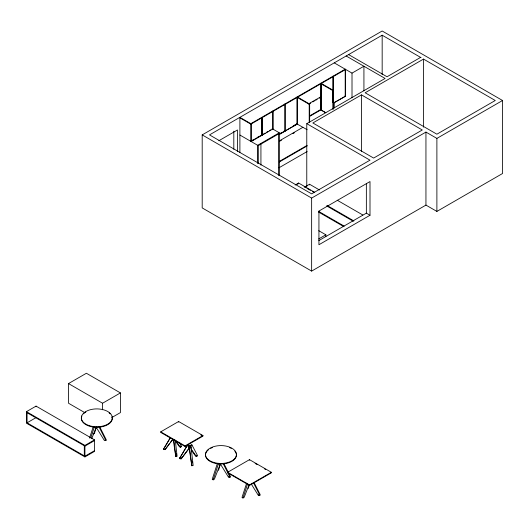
<?xml version="1.0" encoding="UTF-8"?>
<svg xmlns="http://www.w3.org/2000/svg" width="529" height="529" viewBox="0 0 529 529"><rect width="100%" height="100%" fill="white"/><g stroke="black" fill="none" stroke-linecap="round" stroke-linejoin="round"><path stroke-width="0.79" d="M220.884 463.979L220.52 463.688M96.423 426.837L94.367 433.621L93.038 433.826M218.503 470.314L220.56 463.53M248.28 488.465L249.423 484.696M89.553 438.091L93.23 426.81M90.776 437.9L94.446 426.619M217.366 463.503L212.222 479.294L213.194 479.856L214.41 479.155L220.044 464.667M213.194 479.856L218.583 463.318M246.653 483.162L241.998 497.445L242.97 498.007L244.186 497.306L248.928 485.106M242.97 498.007L247.625 483.724M91.755 438.647L95.908 427.974M105.476 440.406L105 439.989M180.164 458.352L180.356 458.755L180.806 458.445M196.233 456.124C196.841 455.357 196.9 456.626 196.233 455.972M258.866 494.88L259.23 495.289L259.481 494.873M258.853 494.979L259.508 494.965M191.994 465.269L192.516 465.262M188.998 445.656L189.25 448.42L189.693 448.671M96.919 427.108L96.562 427.875L104.259 440.3L105.919 440.558L106.276 439.791L99.677 426.731M172.771 439.573L165.074 449.617L163.415 449.359L170.252 437.767M165.074 449.617L169.28 443.824M179.463 458.623L187.517 445.008L189.177 445.266L188.82 448.843L181.13 458.881L179.463 458.623L187.517 445.008M181.13 458.881L189.177 448.076L188.82 448.843M223.813 463.43L230.413 476.484L230.055 477.251L228.396 476.993L228.753 476.226M251.328 484.101L258.172 495.144L259.832 495.402L260.189 494.635L254.323 483.03M297.655 123.31L297.219 124.07L297.219 97.389L309.214 104.319L309.65 104.068L309.65 122.06M278.684 175.423L278.684 133.844L279.292 132.792L272.19 128.692M163.415 449.359L170.298 437.86M190.308 445.438L190.334 446.76M170.239 442.575L172.646 439.434M164.731 449.379L164.162 449.432M180.164 458.511L180.806 458.603L180.144 458.405M258.919 495.065L259.488 495.018M93.792 433.522L93.362 433.635M96.457 427.293L95.412 427.492M220.593 463.986L219.799 464.105M243.36 497.544L242.765 497.617L243.393 497.511M229.665 476.913L229.077 476.979L229.705 476.874M202.197 134.895L382.169 30.993L502.55 100.497L502.55 173.505L436.888 211.421L425.944 205.1L311.641 271.093L202.197 207.91L202.197 134.895L311.641 198.077L425.944 132.085L436.888 138.406L502.55 100.497M421.077 57.668L382.169 35.205L209.497 134.895L311.641 193.865L370.002 160.168L306.774 123.667L306.774 186.83M218.867 140.721L237.461 129.982L237.461 151.4M345.576 69.471L333.581 76.401L333.144 76.15L333.144 102.322L333.508 103.036L345.576 96.152L345.576 69.471L345.139 69.22L250.839 123.667L250.839 141.355L251.275 141.104M239.895 152.378L239.895 117.345L251.275 123.918L262.007 117.722L262.007 135.272L251.275 141.468L250.839 141.217L252.988 139.973M262.126 117.65L272.858 111.454L272.858 129.003L262.126 135.199L261.69 134.948L261.69 117.398L262.126 117.65L262.126 135.199M272.541 111.13L272.984 111.388L284.979 104.458L284.979 131.139L279.332 134.399M284.662 104.134L285.098 104.392L333.455 76.474L333.455 103.148L333.012 102.395L333.012 76.222L333.455 76.474M334.255 62.865L352.01 73.114L363.926 66.237L363.926 90.849M308.592 103.856L321.42 96.45M309.306 103.948L310.728 103.129M312.87 101.892L314.292 101.072M315.72 100.245L317.149 99.426M319.285 98.189L320.713 97.362M325.494 112.631L320.898 109.893L320.898 83.721L332.893 90.651L333.33 90.393L333.33 108.987M257.279 137.5L259.422 136.257M251.969 140.701L265.122 133.11M266.504 132.31L267.892 131.509M269.274 130.709L270.663 129.909M272.045 129.109L272.481 128.858M309.551 115.937L321.672 108.941M239.895 135.034L258.258 145.64L278.684 133.844M280.324 133.321L281.752 132.495M283.174 131.675L285.316 130.438M293.159 125.909L296.723 123.852M309.551 116.44L321.672 109.443M279.259 134.353L284.979 131.139M333.508 103.036L345.576 96.152M297.1 124.143L285.025 131.027L297.1 124.143L297.1 97.462L296.657 97.21M321.262 110.191L321.334 83.47L333.33 90.393M420.595 57.39L387.03 76.765L348.604 54.58M306.774 123.667L385.086 78.451L346.171 55.988M279.365 140.893L302.886 127.31M280.072 141.045L281.501 140.225M292.907 133.639L294.336 132.812M361.486 94.883L312.844 122.966L373.646 158.072L422.281 129.989L361.486 94.883L361.486 151.492M423.511 59.076L365.142 92.773L436.888 134.194L495.256 100.497L423.511 59.076L423.511 127.165M279.292 161.438L307.098 145.382M279.292 161.993L307.098 145.944M278.942 167.812L307.164 151.519M295.122 185.031L298.594 183.027L314.576 192.252M297.205 184.337L298.594 183.53L298.594 183.027M304.737 187.008L309.538 184.231L319.483 189.977M318.716 238.929L325.864 234.797L325.864 236.437M84.838 412.653L68.519 403.23L68.519 383.578L86.392 373.256L120.44 392.915L120.44 412.574L111.864 417.526M318.835 240.589L366.359 213.154L370.002 215.257L370.002 181.559L318.934 211.045L318.934 244.742L370.002 215.257M26.45 411.661L36.058 406.113L94.519 439.87L94.519 451.376L84.918 456.924L26.45 423.167L26.45 411.661L84.918 445.418L94.519 439.87M35.979 417.665L27.058 422.816L27.058 412.713M68.519 383.578L102.566 403.23L120.44 392.915M94.519 440.571L84.918 446.119L26.45 412.362M94.519 450.675L84.918 456.223L26.45 422.466M160.73 431.843L178.63 421.507L202.951 435.552L202.951 436.121L185.051 446.456L160.73 432.411L160.73 431.843L185.051 445.887L202.951 435.552M175.192 440.703L179.417 446.688L180.389 447.25L181.606 446.549L179.351 442.231M191.24 449.967L195.466 455.952L196.438 456.514L197.654 455.813L192.02 445.028L190.804 445.729L190.804 448.532M227.602 472.298L249.49 459.661L271.377 472.298L271.377 472.8L249.49 485.437L227.602 472.8L227.602 472.298L249.49 484.934L271.377 472.298M176.415 456.262L176.012 456.269M213.452 479.459L213.438 479.102M189.316 446.304L190.645 446.099L191.088 447.065L193.145 465.546L191.815 465.751L189.316 449.114L189.316 446.304L191.815 465.751M189.759 447.263L191.088 447.065M189.699 448.083L188.998 448.268L189.005 445.636M173.267 439.85L175.76 456.487L177.089 456.282L175.311 440.207M173.776 439.407L173.4 439.348M187.16 445.775L188.82 446.033M179.82 457.856L181.48 458.114M213.438 479.261L213.121 479.591M321.453 83.397L321.017 83.146L321.017 109.318L321.453 110.078M320.898 109.893L325.838 112.743M297.655 97.138L309.65 104.068M284.542 104.206L284.979 104.458M297.219 124.07L307.17 129.731M272.422 111.202L272.858 111.454M261.571 117.471L262.007 117.722M272.422 128.752L272.858 129.003M239.895 117.848L250.839 124.17M261.571 135.021L262.007 135.272M337.238 200.227L362.808 214.986M304.155 186.744L305.544 187.544M306.932 188.344L310.411 190.354M312.494 191.558L313.882 192.358M326.922 205.358L353.908 220.943M326.922 206.065L353.2 221.234M318.398 211.243L343.969 226.009M318.398 211.95L343.969 226.71M318.769 230.704L325.864 234.797M255.137 463.424L257.253 464.647M264.315 468.727L265.73 469.54M200.808 434.878L202.237 435.704M191.048 444.466L192.02 445.028M180.634 445.987L181.606 446.549M191.954 465.454L192.563 465.302M191.273 449.2L196.438 456.514M175.694 440.597L180.389 447.25M220.699 464.568L228.396 476.993M345.139 95.392L345.503 96.106M253.603 483.07L259.832 495.402M223.093 463.47L230.055 477.251M98.956 426.777L105.919 440.558M192.292 461.453L192.496 463.02M176.441 453.75L176.646 455.324M173.889 439.606L175.76 456.487M436.888 138.406L436.888 211.421M425.944 132.085L425.944 205.1M382.169 35.205L382.169 74.582M366.359 183.563L366.359 213.154M352.01 73.114L352.01 97.726M345.199 69.187L345.199 95.861M334.255 102.242L334.255 107.989M333.581 76.401L333.581 103.076M332.893 90.651L332.893 109.457M311.641 198.077L311.641 271.093M309.538 184.231L309.538 184.938M309.214 104.319L309.214 122.106M285.098 104.392L285.098 131.066M279.292 175.727L279.292 132.792L257.649 145.29L257.649 163.454M272.984 111.388L272.984 129.169M260.929 143.974L260.929 165.167M258.258 145.64L258.258 163.573M251.275 123.918L251.275 141.468M249.49 459.661L249.49 460.164M249.49 484.934L249.49 485.437M233.811 131.172L233.811 149.29M185.051 445.887L185.051 446.456M178.63 421.507L178.63 422.076M102.566 403.23L102.566 409.783M84.918 445.418L84.918 456.924M84.309 445.768L84.309 455.872M36.058 406.113L36.058 406.821M234.836 451.078A15.48 8.933 0 0 1 229.837 462.353A15.48 8.933 0 0 1 209.782 461.209A15.48 8.933 0 0 1 208.677 449.59M210.602 448.394A15.48 8.933 0 0 1 212.532 447.534M229.381 447.534A15.48 8.933 0 0 1 231.318 448.394M112.062 416.786A15.48 8.933 0 0 1 96.152 427.267A15.48 8.933 0 0 1 81.876 416.025M83.417 413.87A15.48 8.933 0 0 1 85.877 412.018M109.1 412.898A15.48 8.933 0 0 1 110.224 413.87M180.204 446.76L180.839 446.846L180.204 446.747M213.22 462.267A15.48 8.933 0 0 0 236.437 454.523A15.48 8.933 0 0 0 213.22 446.787A15.48 8.933 0 0 0 213.22 462.267M89.084 425.574A15.48 8.933 0 0 0 112.3 417.831A15.48 8.933 0 0 0 89.084 410.094A15.48 8.933 0 0 0 89.084 425.574"/></g></svg>
